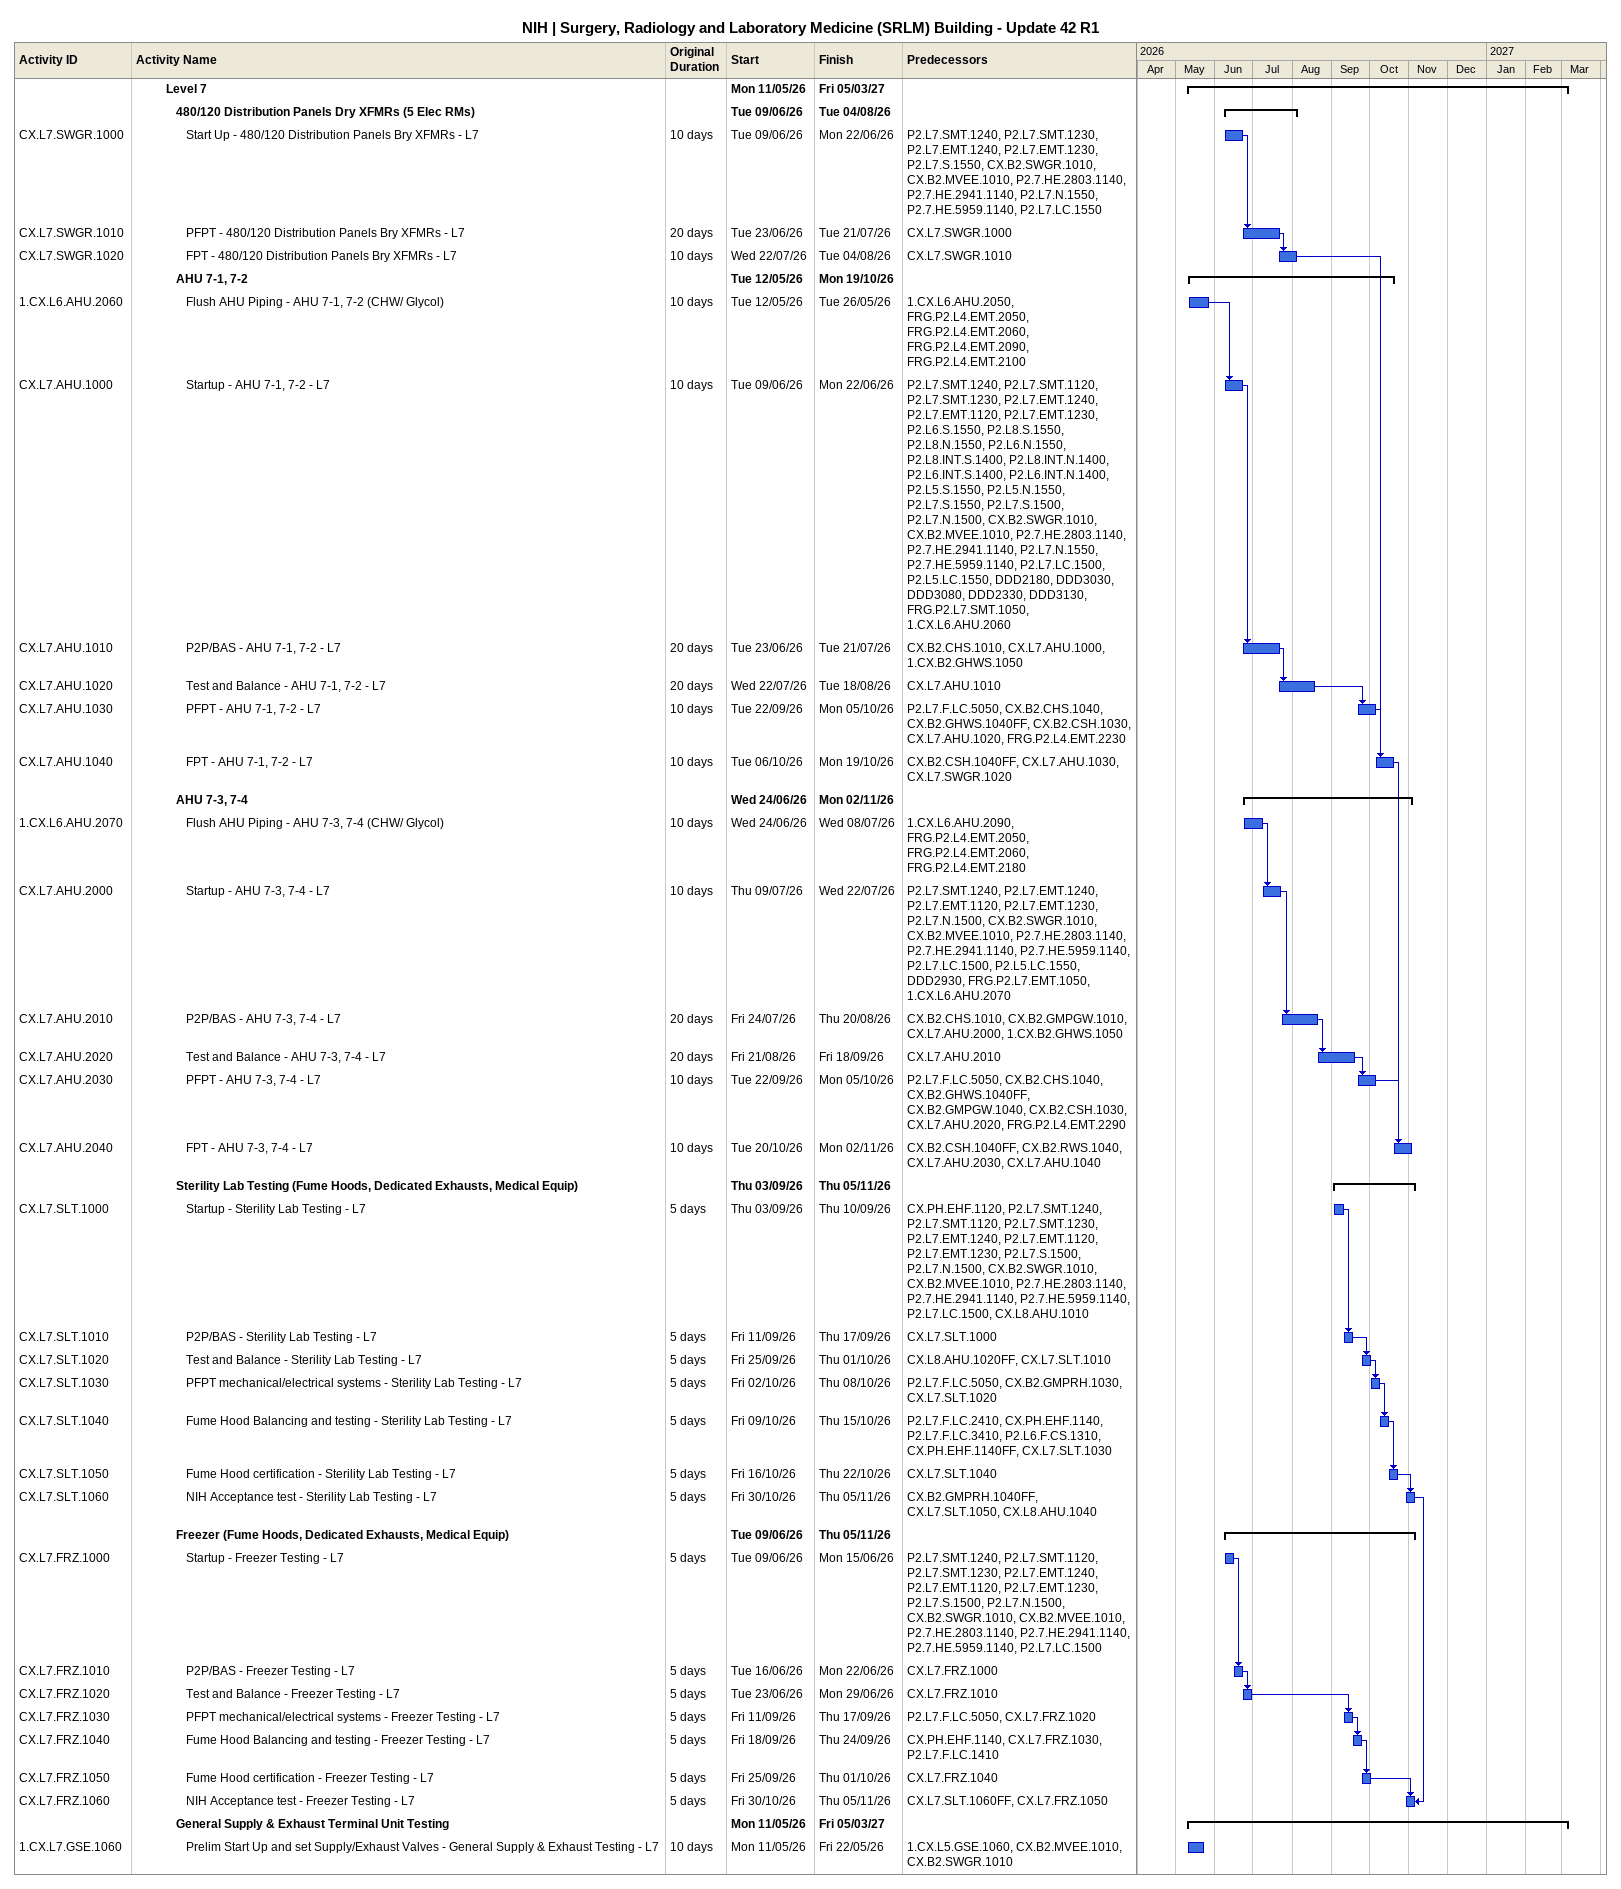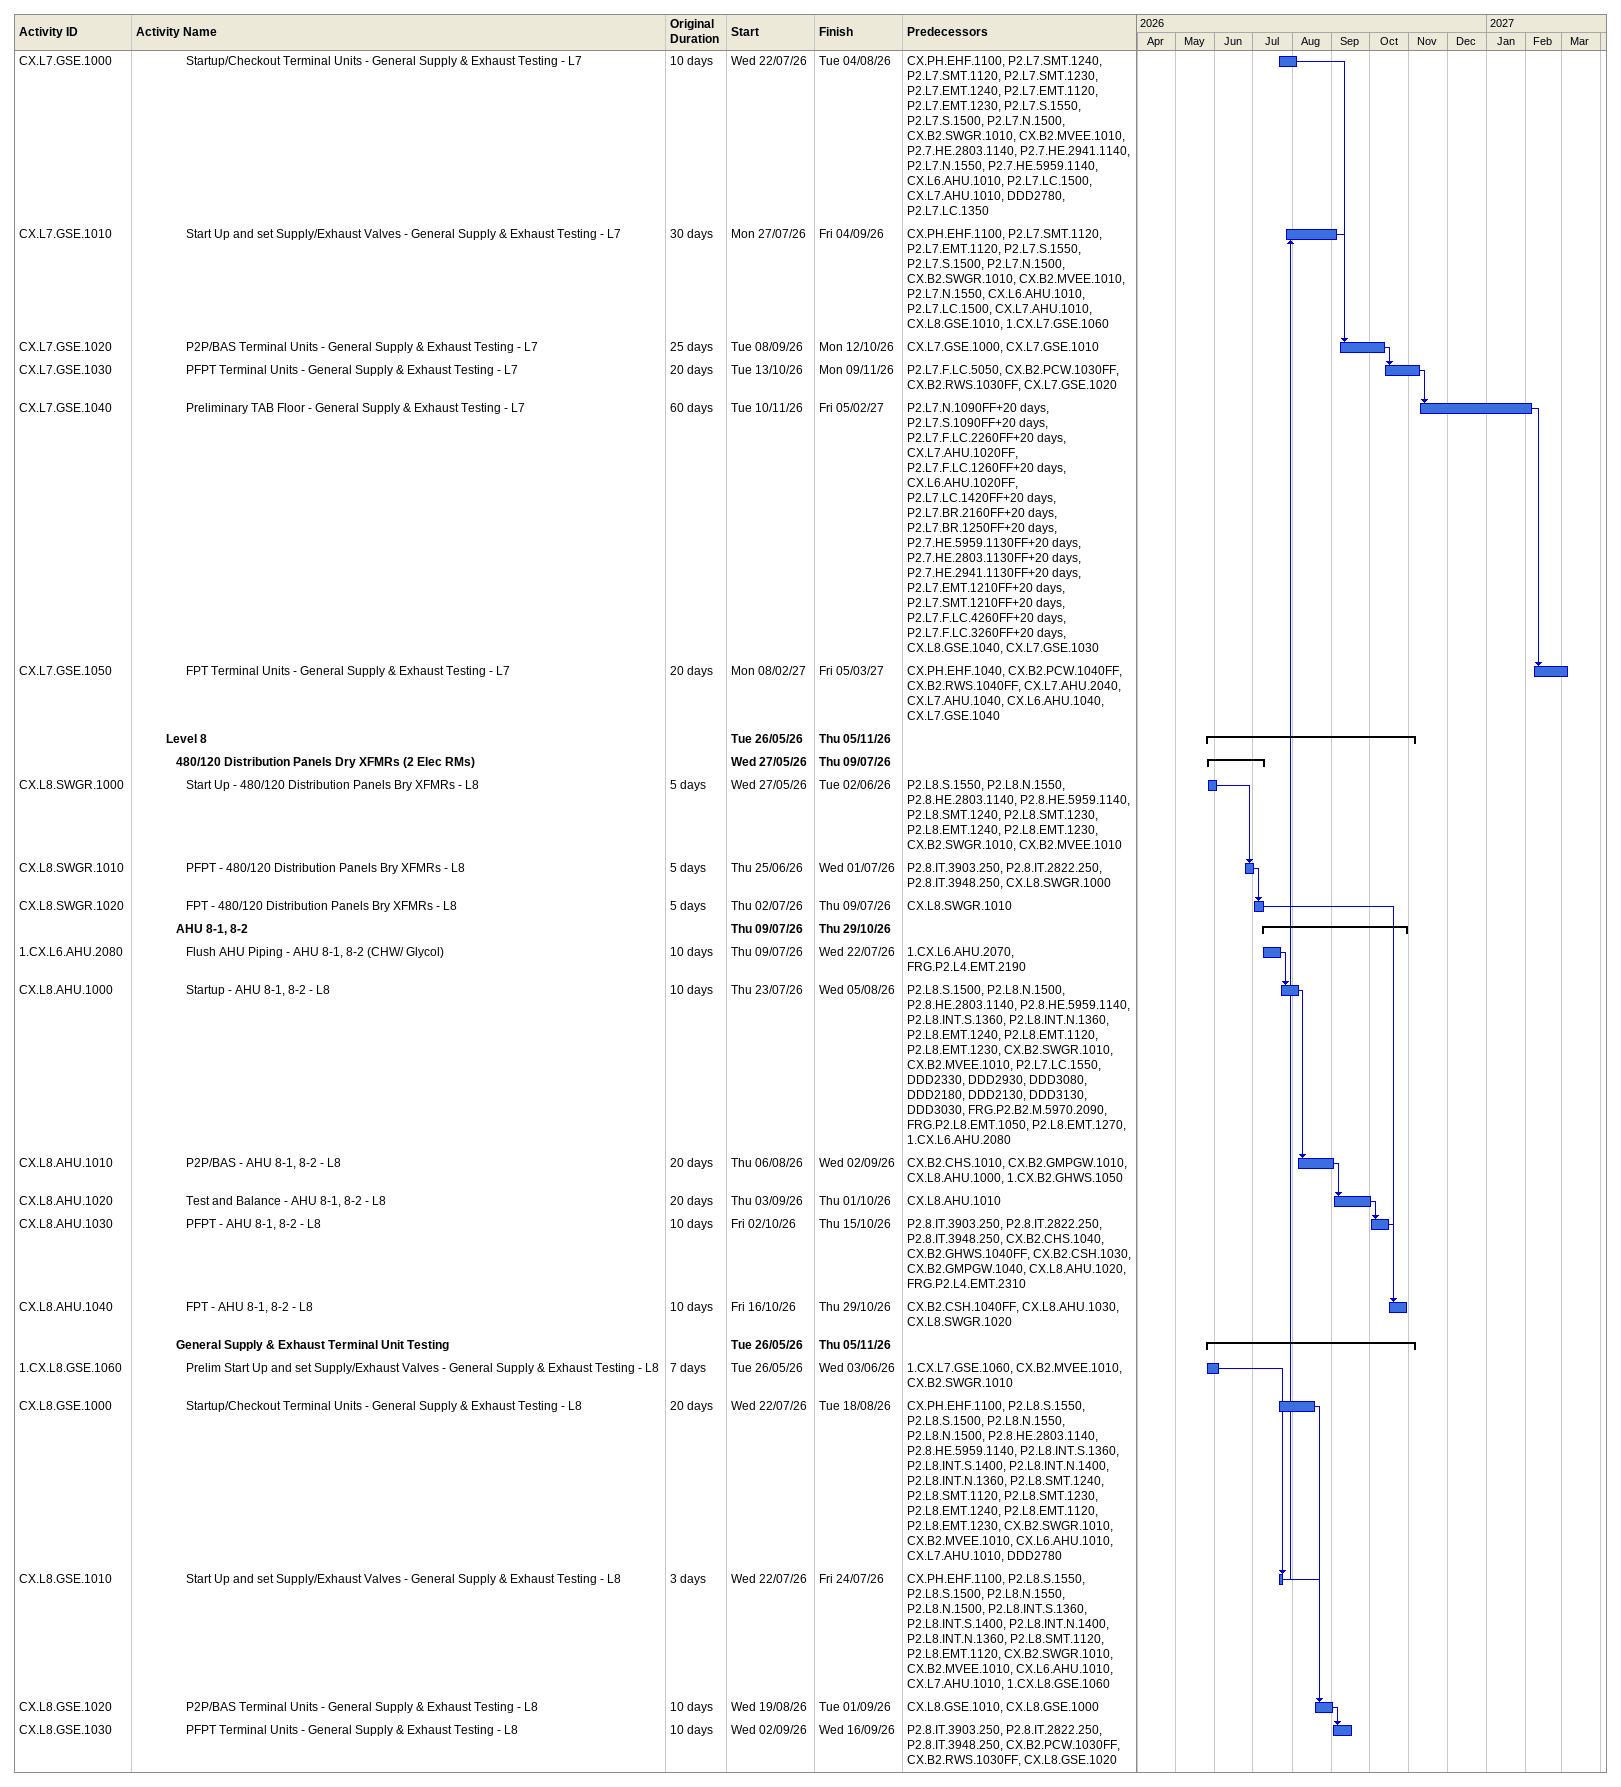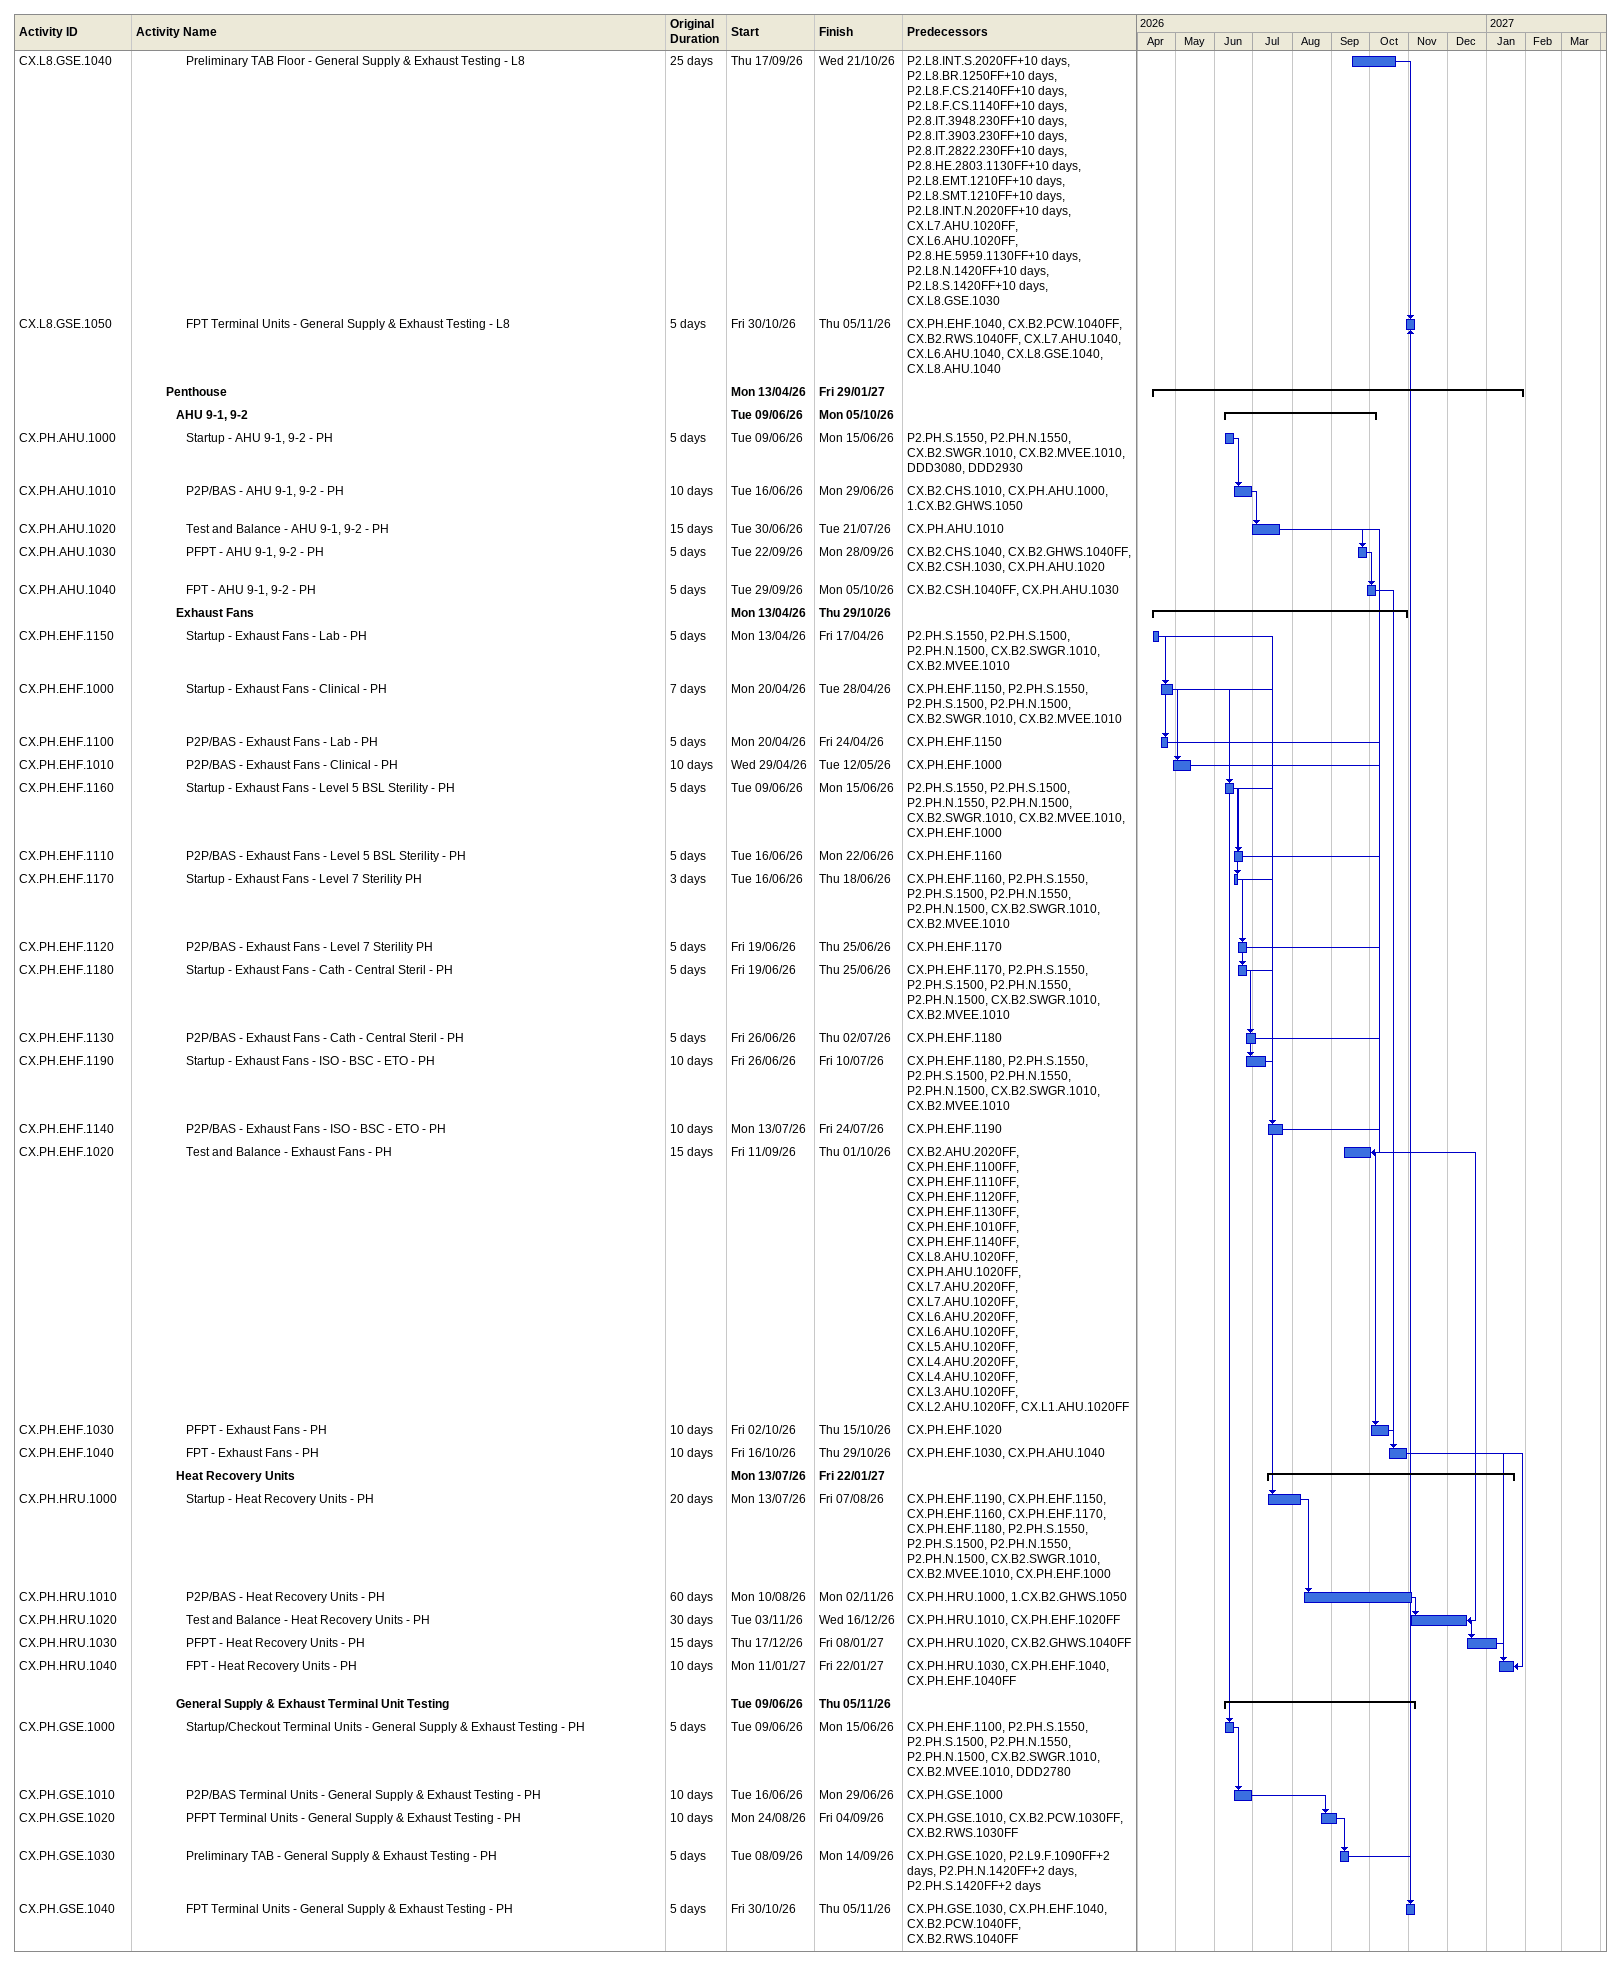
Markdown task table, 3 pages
NIH | Surgery, Radiology and Laboratory Medicine (SRLM) Building - Update 42 R1

| ID | Level | Task | Original duration | Start | Finish | Predecessors |
|---|---|---|---|---|---|---|
|  | 4 | **Level 7** |  | 2026-05-11 | 2027-03-05 |  |
|  | 5 | **480/120 Distribution Panels Dry XFMRs (5 Elec RMs)** |  | 2026-06-09 | 2026-08-04 |  |
| CX.L7.SWGR.1000 | 6 | Start Up - 480/120 Distribution Panels Bry XFMRs - L7 | 10d | 2026-06-09 | 2026-06-22 | P2.L7.SMT.1240, P2.L7.SMT.1230, P2.L7.EMT.1240, P2.L7.EMT.1230, P2.L7.S.1550, CX.B2.SWGR.1010, CX.B2.MVEE.1010, P2.7.HE.2803.1140, P2.7.HE.2941.1140, P2.L7.N.1550, P2.7.HE.5959.1140, P2.L7.LC.1550 |
| CX.L7.SWGR.1010 | 6 | PFPT - 480/120 Distribution Panels Bry XFMRs - L7 | 20d | 2026-06-23 | 2026-07-21 | CX.L7.SWGR.1000 |
| CX.L7.SWGR.1020 | 6 | FPT - 480/120 Distribution Panels Bry XFMRs - L7 | 10d | 2026-07-22 | 2026-08-04 | CX.L7.SWGR.1010 |
|  | 5 | **AHU 7-1, 7-2** |  | 2026-05-12 | 2026-10-19 |  |
| 1.CX.L6.AHU.2060 | 6 | Flush AHU Piping - AHU 7-1, 7-2 (CHW/ Glycol) | 10d | 2026-05-12 | 2026-05-26 | 1.CX.L6.AHU.2050, FRG.P2.L4.EMT.2050, FRG.P2.L4.EMT.2060, FRG.P2.L4.EMT.2090, FRG.P2.L4.EMT.2100 |
| CX.L7.AHU.1000 | 6 | Startup - AHU 7-1, 7-2 - L7 | 10d | 2026-06-09 | 2026-06-22 | P2.L7.SMT.1240, P2.L7.SMT.1120, P2.L7.SMT.1230, P2.L7.EMT.1240, P2.L7.EMT.1120, P2.L7.EMT.1230, P2.L6.S.1550, P2.L8.S.1550, P2.L8.N.1550, P2.L6.N.1550, P2.L8.INT.S.1400, P2.L8.INT.N.1400, P2.L6.INT.S.1400, P2.L6.INT.N.1400, P2.L5.S.1550, P2.L5.N.1550, P2.L7.S.1550, P2.L7.S.1500, P2.L7.N.1500, CX.B2.SWGR.1010, CX.B2.MVEE.1010, P2.7.HE.2803.1140, P2.7.HE.2941.1140, P2.L7.N.1550, P2.7.HE.5959.1140, P2.L7.LC.1500, P2.L5.LC.1550, DDD2180, DDD3030, DDD3080, DDD2330, DDD3130, FRG.P2.L7.SMT.1050, 1.CX.L6.AHU.2060 |
| CX.L7.AHU.1010 | 6 | P2P/BAS - AHU 7-1, 7-2 - L7 | 20d | 2026-06-23 | 2026-07-21 | CX.B2.CHS.1010, CX.L7.AHU.1000, 1.CX.B2.GHWS.1050 |
| CX.L7.AHU.1020 | 6 | Test and Balance - AHU 7-1, 7-2 - L7 | 20d | 2026-07-22 | 2026-08-18 | CX.L7.AHU.1010 |
| CX.L7.AHU.1030 | 6 | PFPT - AHU 7-1, 7-2 - L7 | 10d | 2026-09-22 | 2026-10-05 | P2.L7.F.LC.5050, CX.B2.CHS.1040, CX.B2.GHWS.1040FF, CX.B2.CSH.1030, CX.L7.AHU.1020, FRG.P2.L4.EMT.2230 |
| CX.L7.AHU.1040 | 6 | FPT - AHU 7-1, 7-2 - L7 | 10d | 2026-10-06 | 2026-10-19 | CX.B2.CSH.1040FF, CX.L7.AHU.1030, CX.L7.SWGR.1020 |
|  | 5 | **AHU 7-3, 7-4** |  | 2026-06-24 | 2026-11-02 |  |
| 1.CX.L6.AHU.2070 | 6 | Flush AHU Piping - AHU 7-3, 7-4 (CHW/ Glycol) | 10d | 2026-06-24 | 2026-07-08 | 1.CX.L6.AHU.2090, FRG.P2.L4.EMT.2050, FRG.P2.L4.EMT.2060, FRG.P2.L4.EMT.2180 |
| CX.L7.AHU.2000 | 6 | Startup - AHU 7-3, 7-4 - L7 | 10d | 2026-07-09 | 2026-07-22 | P2.L7.SMT.1240, P2.L7.EMT.1240, P2.L7.EMT.1120, P2.L7.EMT.1230, P2.L7.N.1500, CX.B2.SWGR.1010, CX.B2.MVEE.1010, P2.7.HE.2803.1140, P2.7.HE.2941.1140, P2.7.HE.5959.1140, P2.L7.LC.1500, P2.L5.LC.1550, DDD2930, FRG.P2.L7.EMT.1050, 1.CX.L6.AHU.2070 |
| CX.L7.AHU.2010 | 6 | P2P/BAS - AHU 7-3, 7-4 - L7 | 20d | 2026-07-24 | 2026-08-20 | CX.B2.CHS.1010, CX.B2.GMPGW.1010, CX.L7.AHU.2000, 1.CX.B2.GHWS.1050 |
| CX.L7.AHU.2020 | 6 | Test and Balance - AHU 7-3, 7-4 - L7 | 20d | 2026-08-21 | 2026-09-18 | CX.L7.AHU.2010 |
| CX.L7.AHU.2030 | 6 | PFPT - AHU 7-3, 7-4 - L7 | 10d | 2026-09-22 | 2026-10-05 | P2.L7.F.LC.5050, CX.B2.CHS.1040, CX.B2.GHWS.1040FF, CX.B2.GMPGW.1040, CX.B2.CSH.1030, CX.L7.AHU.2020, FRG.P2.L4.EMT.2290 |
| CX.L7.AHU.2040 | 6 | FPT - AHU 7-3, 7-4 - L7 | 10d | 2026-10-20 | 2026-11-02 | CX.B2.CSH.1040FF, CX.B2.RWS.1040, CX.L7.AHU.2030, CX.L7.AHU.1040 |
|  | 5 | **Sterility Lab Testing (Fume Hoods, Dedicated Exhausts, Medical Equip)** |  | 2026-09-03 | 2026-11-05 |  |
| CX.L7.SLT.1000 | 6 | Startup - Sterility Lab Testing - L7 | 5d | 2026-09-03 | 2026-09-10 | CX.PH.EHF.1120, P2.L7.SMT.1240, P2.L7.SMT.1120, P2.L7.SMT.1230, P2.L7.EMT.1240, P2.L7.EMT.1120, P2.L7.EMT.1230, P2.L7.S.1500, P2.L7.N.1500, CX.B2.SWGR.1010, CX.B2.MVEE.1010, P2.7.HE.2803.1140, P2.7.HE.2941.1140, P2.7.HE.5959.1140, P2.L7.LC.1500, CX.L8.AHU.1010 |
| CX.L7.SLT.1010 | 6 | P2P/BAS - Sterility Lab Testing - L7 | 5d | 2026-09-11 | 2026-09-17 | CX.L7.SLT.1000 |
| CX.L7.SLT.1020 | 6 | Test and Balance - Sterility Lab Testing - L7 | 5d | 2026-09-25 | 2026-10-01 | CX.L8.AHU.1020FF, CX.L7.SLT.1010 |
| CX.L7.SLT.1030 | 6 | PFPT mechanical/electrical systems - Sterility Lab Testing - L7 | 5d | 2026-10-02 | 2026-10-08 | P2.L7.F.LC.5050, CX.B2.GMPRH.1030, CX.L7.SLT.1020 |
| CX.L7.SLT.1040 | 6 | Fume Hood Balancing and testing - Sterility Lab Testing - L7 | 5d | 2026-10-09 | 2026-10-15 | P2.L7.F.LC.2410, CX.PH.EHF.1140, P2.L7.F.LC.3410, P2.L6.F.CS.1310, CX.PH.EHF.1140FF, CX.L7.SLT.1030 |
| CX.L7.SLT.1050 | 6 | Fume Hood certification - Sterility Lab Testing - L7 | 5d | 2026-10-16 | 2026-10-22 | CX.L7.SLT.1040 |
| CX.L7.SLT.1060 | 6 | NIH Acceptance test - Sterility Lab Testing - L7 | 5d | 2026-10-30 | 2026-11-05 | CX.B2.GMPRH.1040FF, CX.L7.SLT.1050, CX.L8.AHU.1040 |
|  | 5 | **Freezer (Fume Hoods, Dedicated Exhausts, Medical Equip)** |  | 2026-06-09 | 2026-11-05 |  |
| CX.L7.FRZ.1000 | 6 | Startup - Freezer Testing - L7 | 5d | 2026-06-09 | 2026-06-15 | P2.L7.SMT.1240, P2.L7.SMT.1120, P2.L7.SMT.1230, P2.L7.EMT.1240, P2.L7.EMT.1120, P2.L7.EMT.1230, P2.L7.S.1500, P2.L7.N.1500, CX.B2.SWGR.1010, CX.B2.MVEE.1010, P2.7.HE.2803.1140, P2.7.HE.2941.1140, P2.7.HE.5959.1140, P2.L7.LC.1500 |
| CX.L7.FRZ.1010 | 6 | P2P/BAS - Freezer Testing - L7 | 5d | 2026-06-16 | 2026-06-22 | CX.L7.FRZ.1000 |
| CX.L7.FRZ.1020 | 6 | Test and Balance - Freezer Testing - L7 | 5d | 2026-06-23 | 2026-06-29 | CX.L7.FRZ.1010 |
| CX.L7.FRZ.1030 | 6 | PFPT mechanical/electrical systems - Freezer Testing - L7 | 5d | 2026-09-11 | 2026-09-17 | P2.L7.F.LC.5050, CX.L7.FRZ.1020 |
| CX.L7.FRZ.1040 | 6 | Fume Hood Balancing and testing - Freezer Testing - L7 | 5d | 2026-09-18 | 2026-09-24 | CX.PH.EHF.1140, CX.L7.FRZ.1030, P2.L7.F.LC.1410 |
| CX.L7.FRZ.1050 | 6 | Fume Hood certification - Freezer Testing - L7 | 5d | 2026-09-25 | 2026-10-01 | CX.L7.FRZ.1040 |
| CX.L7.FRZ.1060 | 6 | NIH Acceptance test - Freezer Testing - L7 | 5d | 2026-10-30 | 2026-11-05 | CX.L7.SLT.1060FF, CX.L7.FRZ.1050 |
|  | 5 | **General Supply & Exhaust Terminal Unit Testing** |  | 2026-05-11 | 2027-03-05 |  |
| 1.CX.L7.GSE.1060 | 6 | Prelim Start Up and set Supply/Exhaust Valves - General Supply & Exhaust Testing - L7 | 10d | 2026-05-11 | 2026-05-22 | 1.CX.L5.GSE.1060, CX.B2.MVEE.1010, CX.B2.SWGR.1010 |
| CX.L7.GSE.1000 | 6 | Startup/Checkout Terminal Units - General Supply & Exhaust Testing - L7 | 10d | 2026-07-22 | 2026-08-04 | CX.PH.EHF.1100, P2.L7.SMT.1240, P2.L7.SMT.1120, P2.L7.SMT.1230, P2.L7.EMT.1240, P2.L7.EMT.1120, P2.L7.EMT.1230, P2.L7.S.1550, P2.L7.S.1500, P2.L7.N.1500, CX.B2.SWGR.1010, CX.B2.MVEE.1010, P2.7.HE.2803.1140, P2.7.HE.2941.1140, P2.L7.N.1550, P2.7.HE.5959.1140, CX.L6.AHU.1010, P2.L7.LC.1500, CX.L7.AHU.1010, DDD2780, P2.L7.LC.1350 |
| CX.L7.GSE.1010 | 6 | Start Up and set Supply/Exhaust Valves - General Supply & Exhaust Testing - L7 | 30d | 2026-07-27 | 2026-09-04 | CX.PH.EHF.1100, P2.L7.SMT.1120, P2.L7.EMT.1120, P2.L7.S.1550, P2.L7.S.1500, P2.L7.N.1500, CX.B2.SWGR.1010, CX.B2.MVEE.1010, P2.L7.N.1550, CX.L6.AHU.1010, P2.L7.LC.1500, CX.L7.AHU.1010, CX.L8.GSE.1010, 1.CX.L7.GSE.1060 |
| CX.L7.GSE.1020 | 6 | P2P/BAS Terminal Units - General Supply & Exhaust Testing - L7 | 25d | 2026-09-08 | 2026-10-12 | CX.L7.GSE.1000, CX.L7.GSE.1010 |
| CX.L7.GSE.1030 | 6 | PFPT Terminal Units - General Supply & Exhaust Testing - L7 | 20d | 2026-10-13 | 2026-11-09 | P2.L7.F.LC.5050, CX.B2.PCW.1030FF, CX.B2.RWS.1030FF, CX.L7.GSE.1020 |
| CX.L7.GSE.1040 | 6 | Preliminary TAB Floor - General Supply & Exhaust Testing - L7 | 60d | 2026-11-10 | 2027-02-05 | P2.L7.N.1090FF+20d, P2.L7.S.1090FF+20d, P2.L7.F.LC.2260FF+20d, CX.L7.AHU.1020FF, P2.L7.F.LC.1260FF+20d, CX.L6.AHU.1020FF, P2.L7.LC.1420FF+20d, P2.L7.BR.2160FF+20d, P2.L7.BR.1250FF+20d, P2.7.HE.5959.1130FF+20d, P2.7.HE.2803.1130FF+20d, P2.7.HE.2941.1130FF+20d, P2.L7.EMT.1210FF+20d, P2.L7.SMT.1210FF+20d, P2.L7.F.LC.4260FF+20d, P2.L7.F.LC.3260FF+20d, CX.L8.GSE.1040, CX.L7.GSE.1030 |
| CX.L7.GSE.1050 | 6 | FPT Terminal Units - General Supply & Exhaust Testing - L7 | 20d | 2027-02-08 | 2027-03-05 | CX.PH.EHF.1040, CX.B2.PCW.1040FF, CX.B2.RWS.1040FF, CX.L7.AHU.2040, CX.L7.AHU.1040, CX.L6.AHU.1040, CX.L7.GSE.1040 |
|  | 4 | **Level 8** |  | 2026-05-26 | 2026-11-05 |  |
|  | 5 | **480/120 Distribution Panels Dry XFMRs (2 Elec RMs)** |  | 2026-05-27 | 2026-07-09 |  |
| CX.L8.SWGR.1000 | 6 | Start Up - 480/120 Distribution Panels Bry XFMRs - L8 | 5d | 2026-05-27 | 2026-06-02 | P2.L8.S.1550, P2.L8.N.1550, P2.8.HE.2803.1140, P2.8.HE.5959.1140, P2.L8.SMT.1240, P2.L8.SMT.1230, P2.L8.EMT.1240, P2.L8.EMT.1230, CX.B2.SWGR.1010, CX.B2.MVEE.1010 |
| CX.L8.SWGR.1010 | 6 | PFPT - 480/120 Distribution Panels Bry XFMRs - L8 | 5d | 2026-06-25 | 2026-07-01 | P2.8.IT.3903.250, P2.8.IT.2822.250, P2.8.IT.3948.250, CX.L8.SWGR.1000 |
| CX.L8.SWGR.1020 | 6 | FPT - 480/120 Distribution Panels Bry XFMRs - L8 | 5d | 2026-07-02 | 2026-07-09 | CX.L8.SWGR.1010 |
|  | 5 | **AHU 8-1, 8-2** |  | 2026-07-09 | 2026-10-29 |  |
| 1.CX.L6.AHU.2080 | 6 | Flush AHU Piping - AHU 8-1, 8-2 (CHW/ Glycol) | 10d | 2026-07-09 | 2026-07-22 | 1.CX.L6.AHU.2070, FRG.P2.L4.EMT.2190 |
| CX.L8.AHU.1000 | 6 | Startup - AHU 8-1, 8-2 - L8 | 10d | 2026-07-23 | 2026-08-05 | P2.L8.S.1500, P2.L8.N.1500, P2.8.HE.2803.1140, P2.8.HE.5959.1140, P2.L8.INT.S.1360, P2.L8.INT.N.1360, P2.L8.EMT.1240, P2.L8.EMT.1120, P2.L8.EMT.1230, CX.B2.SWGR.1010, CX.B2.MVEE.1010, P2.L7.LC.1550, DDD2330, DDD2930, DDD3080, DDD2180, DDD2130, DDD3130, DDD3030, FRG.P2.B2.M.5970.2090, FRG.P2.L8.EMT.1050, P2.L8.EMT.1270, 1.CX.L6.AHU.2080 |
| CX.L8.AHU.1010 | 6 | P2P/BAS - AHU 8-1, 8-2 - L8 | 20d | 2026-08-06 | 2026-09-02 | CX.B2.CHS.1010, CX.B2.GMPGW.1010, CX.L8.AHU.1000, 1.CX.B2.GHWS.1050 |
| CX.L8.AHU.1020 | 6 | Test and Balance - AHU 8-1, 8-2 - L8 | 20d | 2026-09-03 | 2026-10-01 | CX.L8.AHU.1010 |
| CX.L8.AHU.1030 | 6 | PFPT - AHU 8-1, 8-2 - L8 | 10d | 2026-10-02 | 2026-10-15 | P2.8.IT.3903.250, P2.8.IT.2822.250, P2.8.IT.3948.250, CX.B2.CHS.1040, CX.B2.GHWS.1040FF, CX.B2.CSH.1030, CX.B2.GMPGW.1040, CX.L8.AHU.1020, FRG.P2.L4.EMT.2310 |
| CX.L8.AHU.1040 | 6 | FPT - AHU 8-1, 8-2 - L8 | 10d | 2026-10-16 | 2026-10-29 | CX.B2.CSH.1040FF, CX.L8.AHU.1030, CX.L8.SWGR.1020 |
|  | 5 | **General Supply & Exhaust Terminal Unit Testing** |  | 2026-05-26 | 2026-11-05 |  |
| 1.CX.L8.GSE.1060 | 6 | Prelim Start Up and set Supply/Exhaust Valves - General Supply & Exhaust Testing - L8 | 7d | 2026-05-26 | 2026-06-03 | 1.CX.L7.GSE.1060, CX.B2.MVEE.1010, CX.B2.SWGR.1010 |
| CX.L8.GSE.1000 | 6 | Startup/Checkout Terminal Units - General Supply & Exhaust Testing - L8 | 20d | 2026-07-22 | 2026-08-18 | CX.PH.EHF.1100, P2.L8.S.1550, P2.L8.S.1500, P2.L8.N.1550, P2.L8.N.1500, P2.8.HE.2803.1140, P2.8.HE.5959.1140, P2.L8.INT.S.1360, P2.L8.INT.S.1400, P2.L8.INT.N.1400, P2.L8.INT.N.1360, P2.L8.SMT.1240, P2.L8.SMT.1120, P2.L8.SMT.1230, P2.L8.EMT.1240, P2.L8.EMT.1120, P2.L8.EMT.1230, CX.B2.SWGR.1010, CX.B2.MVEE.1010, CX.L6.AHU.1010, CX.L7.AHU.1010, DDD2780 |
| CX.L8.GSE.1010 | 6 | Start Up and set Supply/Exhaust Valves - General Supply & Exhaust Testing - L8 | 3d | 2026-07-22 | 2026-07-24 | CX.PH.EHF.1100, P2.L8.S.1550, P2.L8.S.1500, P2.L8.N.1550, P2.L8.N.1500, P2.L8.INT.S.1360, P2.L8.INT.S.1400, P2.L8.INT.N.1400, P2.L8.INT.N.1360, P2.L8.SMT.1120, P2.L8.EMT.1120, CX.B2.SWGR.1010, CX.B2.MVEE.1010, CX.L6.AHU.1010, CX.L7.AHU.1010, 1.CX.L8.GSE.1060 |
| CX.L8.GSE.1020 | 6 | P2P/BAS Terminal Units - General Supply & Exhaust Testing - L8 | 10d | 2026-08-19 | 2026-09-01 | CX.L8.GSE.1010, CX.L8.GSE.1000 |
| CX.L8.GSE.1030 | 6 | PFPT Terminal Units - General Supply & Exhaust Testing - L8 | 10d | 2026-09-02 | 2026-09-16 | P2.8.IT.3903.250, P2.8.IT.2822.250, P2.8.IT.3948.250, CX.B2.PCW.1030FF, CX.B2.RWS.1030FF, CX.L8.GSE.1020 |
| CX.L8.GSE.1040 | 6 | Preliminary TAB Floor - General Supply & Exhaust Testing - L8 | 25d | 2026-09-17 | 2026-10-21 | P2.L8.INT.S.2020FF+10d, P2.L8.BR.1250FF+10d, P2.L8.F.CS.2140FF+10d, P2.L8.F.CS.1140FF+10d, P2.8.IT.3948.230FF+10d, P2.8.IT.3903.230FF+10d, P2.8.IT.2822.230FF+10d, P2.8.HE.2803.1130FF+10d, P2.L8.EMT.1210FF+10d, P2.L8.SMT.1210FF+10d, P2.L8.INT.N.2020FF+10d, CX.L7.AHU.1020FF, CX.L6.AHU.1020FF, P2.8.HE.5959.1130FF+10d, P2.L8.N.1420FF+10d, P2.L8.S.1420FF+10d, CX.L8.GSE.1030 |
| CX.L8.GSE.1050 | 6 | FPT Terminal Units - General Supply & Exhaust Testing - L8 | 5d | 2026-10-30 | 2026-11-05 | CX.PH.EHF.1040, CX.B2.PCW.1040FF, CX.B2.RWS.1040FF, CX.L7.AHU.1040, CX.L6.AHU.1040, CX.L8.GSE.1040, CX.L8.AHU.1040 |
|  | 4 | **Penthouse** |  | 2026-04-13 | 2027-01-29 |  |
|  | 5 | **AHU 9-1, 9-2** |  | 2026-06-09 | 2026-10-05 |  |
| CX.PH.AHU.1000 | 6 | Startup - AHU 9-1, 9-2 - PH | 5d | 2026-06-09 | 2026-06-15 | P2.PH.S.1550, P2.PH.N.1550, CX.B2.SWGR.1010, CX.B2.MVEE.1010, DDD3080, DDD2930 |
| CX.PH.AHU.1010 | 6 | P2P/BAS - AHU 9-1, 9-2 - PH | 10d | 2026-06-16 | 2026-06-29 | CX.B2.CHS.1010, CX.PH.AHU.1000, 1.CX.B2.GHWS.1050 |
| CX.PH.AHU.1020 | 6 | Test and Balance - AHU 9-1, 9-2 - PH | 15d | 2026-06-30 | 2026-07-21 | CX.PH.AHU.1010 |
| CX.PH.AHU.1030 | 6 | PFPT - AHU 9-1, 9-2 - PH | 5d | 2026-09-22 | 2026-09-28 | CX.B2.CHS.1040, CX.B2.GHWS.1040FF, CX.B2.CSH.1030, CX.PH.AHU.1020 |
| CX.PH.AHU.1040 | 6 | FPT - AHU 9-1, 9-2 - PH | 5d | 2026-09-29 | 2026-10-05 | CX.B2.CSH.1040FF, CX.PH.AHU.1030 |
|  | 5 | **Exhaust Fans** |  | 2026-04-13 | 2026-10-29 |  |
| CX.PH.EHF.1150 | 6 | Startup - Exhaust Fans - Lab - PH | 5d | 2026-04-13 | 2026-04-17 | P2.PH.S.1550, P2.PH.S.1500, P2.PH.N.1500, CX.B2.SWGR.1010, CX.B2.MVEE.1010 |
| CX.PH.EHF.1000 | 6 | Startup - Exhaust Fans - Clinical - PH | 7d | 2026-04-20 | 2026-04-28 | CX.PH.EHF.1150, P2.PH.S.1550, P2.PH.S.1500, P2.PH.N.1500, CX.B2.SWGR.1010, CX.B2.MVEE.1010 |
| CX.PH.EHF.1100 | 6 | P2P/BAS - Exhaust Fans - Lab - PH | 5d | 2026-04-20 | 2026-04-24 | CX.PH.EHF.1150 |
| CX.PH.EHF.1010 | 6 | P2P/BAS - Exhaust Fans - Clinical - PH | 10d | 2026-04-29 | 2026-05-12 | CX.PH.EHF.1000 |
| CX.PH.EHF.1160 | 6 | Startup - Exhaust Fans - Level 5 BSL Sterility - PH | 5d | 2026-06-09 | 2026-06-15 | P2.PH.S.1550, P2.PH.S.1500, P2.PH.N.1550, P2.PH.N.1500, CX.B2.SWGR.1010, CX.B2.MVEE.1010, CX.PH.EHF.1000 |
| CX.PH.EHF.1110 | 6 | P2P/BAS - Exhaust Fans - Level 5 BSL Sterility - PH | 5d | 2026-06-16 | 2026-06-22 | CX.PH.EHF.1160 |
| CX.PH.EHF.1170 | 6 | Startup - Exhaust Fans - Level 7 Sterility PH | 3d | 2026-06-16 | 2026-06-18 | CX.PH.EHF.1160, P2.PH.S.1550, P2.PH.S.1500, P2.PH.N.1550, P2.PH.N.1500, CX.B2.SWGR.1010, CX.B2.MVEE.1010 |
| CX.PH.EHF.1120 | 6 | P2P/BAS - Exhaust Fans - Level 7 Sterility PH | 5d | 2026-06-19 | 2026-06-25 | CX.PH.EHF.1170 |
| CX.PH.EHF.1180 | 6 | Startup - Exhaust Fans - Cath - Central Steril - PH | 5d | 2026-06-19 | 2026-06-25 | CX.PH.EHF.1170, P2.PH.S.1550, P2.PH.S.1500, P2.PH.N.1550, P2.PH.N.1500, CX.B2.SWGR.1010, CX.B2.MVEE.1010 |
| CX.PH.EHF.1130 | 6 | P2P/BAS - Exhaust Fans - Cath - Central Steril - PH | 5d | 2026-06-26 | 2026-07-02 | CX.PH.EHF.1180 |
| CX.PH.EHF.1190 | 6 | Startup - Exhaust Fans - ISO - BSC - ETO - PH | 10d | 2026-06-26 | 2026-07-10 | CX.PH.EHF.1180, P2.PH.S.1550, P2.PH.S.1500, P2.PH.N.1550, P2.PH.N.1500, CX.B2.SWGR.1010, CX.B2.MVEE.1010 |
| CX.PH.EHF.1140 | 6 | P2P/BAS - Exhaust Fans - ISO - BSC - ETO - PH | 10d | 2026-07-13 | 2026-07-24 | CX.PH.EHF.1190 |
| CX.PH.EHF.1020 | 6 | Test and Balance - Exhaust Fans - PH | 15d | 2026-09-11 | 2026-10-01 | CX.B2.AHU.2020FF, CX.PH.EHF.1100FF, CX.PH.EHF.1110FF, CX.PH.EHF.1120FF, CX.PH.EHF.1130FF, CX.PH.EHF.1010FF, CX.PH.EHF.1140FF, CX.L8.AHU.1020FF, CX.PH.AHU.1020FF, CX.L7.AHU.2020FF, CX.L7.AHU.1020FF, CX.L6.AHU.2020FF, CX.L6.AHU.1020FF, CX.L5.AHU.1020FF, CX.L4.AHU.2020FF, CX.L4.AHU.1020FF, CX.L3.AHU.1020FF, CX.L2.AHU.1020FF, CX.L1.AHU.1020FF |
| CX.PH.EHF.1030 | 6 | PFPT - Exhaust Fans - PH | 10d | 2026-10-02 | 2026-10-15 | CX.PH.EHF.1020 |
| CX.PH.EHF.1040 | 6 | FPT - Exhaust Fans - PH | 10d | 2026-10-16 | 2026-10-29 | CX.PH.EHF.1030, CX.PH.AHU.1040 |
|  | 5 | **Heat Recovery Units** |  | 2026-07-13 | 2027-01-22 |  |
| CX.PH.HRU.1000 | 6 | Startup - Heat Recovery Units - PH | 20d | 2026-07-13 | 2026-08-07 | CX.PH.EHF.1190, CX.PH.EHF.1150, CX.PH.EHF.1160, CX.PH.EHF.1170, CX.PH.EHF.1180, P2.PH.S.1550, P2.PH.S.1500, P2.PH.N.1550, P2.PH.N.1500, CX.B2.SWGR.1010, CX.B2.MVEE.1010, CX.PH.EHF.1000 |
| CX.PH.HRU.1010 | 6 | P2P/BAS - Heat Recovery Units - PH | 60d | 2026-08-10 | 2026-11-02 | CX.PH.HRU.1000, 1.CX.B2.GHWS.1050 |
| CX.PH.HRU.1020 | 6 | Test and Balance - Heat Recovery Units - PH | 30d | 2026-11-03 | 2026-12-16 | CX.PH.HRU.1010, CX.PH.EHF.1020FF |
| CX.PH.HRU.1030 | 6 | PFPT - Heat Recovery Units - PH | 15d | 2026-12-17 | 2027-01-08 | CX.PH.HRU.1020, CX.B2.GHWS.1040FF |
| CX.PH.HRU.1040 | 6 | FPT - Heat Recovery Units - PH | 10d | 2027-01-11 | 2027-01-22 | CX.PH.HRU.1030, CX.PH.EHF.1040, CX.PH.EHF.1040FF |
|  | 5 | **General Supply & Exhaust Terminal Unit Testing** |  | 2026-06-09 | 2026-11-05 |  |
| CX.PH.GSE.1000 | 6 | Startup/Checkout Terminal Units - General Supply & Exhaust Testing - PH | 5d | 2026-06-09 | 2026-06-15 | CX.PH.EHF.1100, P2.PH.S.1550, P2.PH.S.1500, P2.PH.N.1550, P2.PH.N.1500, CX.B2.SWGR.1010, CX.B2.MVEE.1010, DDD2780 |
| CX.PH.GSE.1010 | 6 | P2P/BAS Terminal Units - General Supply & Exhaust Testing - PH | 10d | 2026-06-16 | 2026-06-29 | CX.PH.GSE.1000 |
| CX.PH.GSE.1020 | 6 | PFPT Terminal Units - General Supply & Exhaust Testing - PH | 10d | 2026-08-24 | 2026-09-04 | CX.PH.GSE.1010, CX.B2.PCW.1030FF, CX.B2.RWS.1030FF |
| CX.PH.GSE.1030 | 6 | Preliminary TAB - General Supply & Exhaust Testing - PH | 5d | 2026-09-08 | 2026-09-14 | CX.PH.GSE.1020, P2.L9.F.1090FF+2d, P2.PH.N.1420FF+2d, P2.PH.S.1420FF+2d |
| CX.PH.GSE.1040 | 6 | FPT Terminal Units - General Supply & Exhaust Testing - PH | 5d | 2026-10-30 | 2026-11-05 | CX.PH.GSE.1030, CX.PH.EHF.1040, CX.B2.PCW.1040FF, CX.B2.RWS.1040FF |
